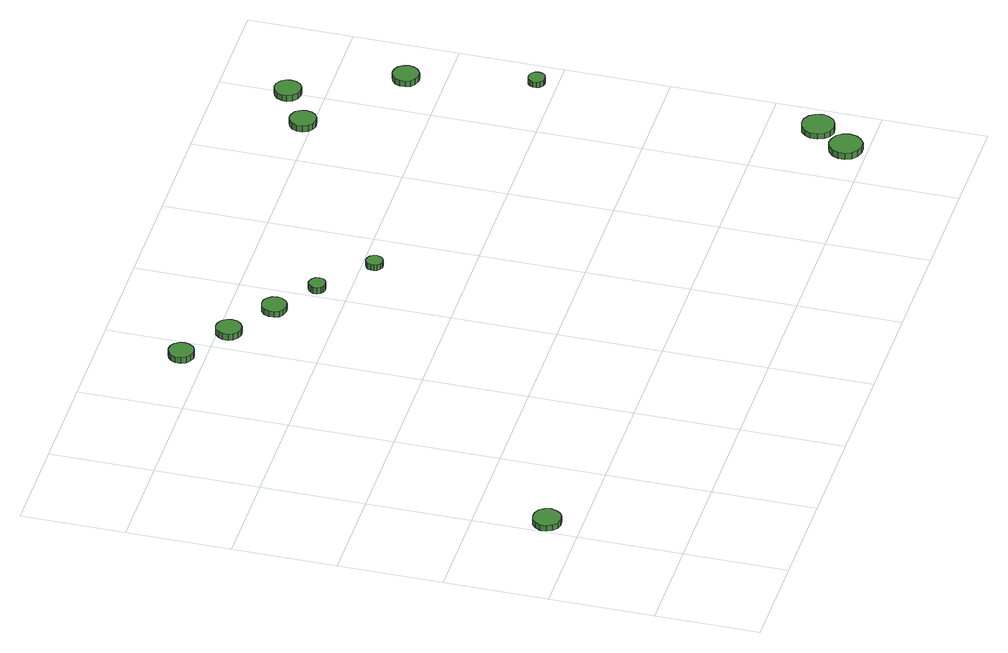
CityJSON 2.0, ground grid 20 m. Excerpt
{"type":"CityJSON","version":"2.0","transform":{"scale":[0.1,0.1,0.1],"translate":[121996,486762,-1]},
"CityObjects":{
"tree1":{"type":"SolitaryVegetationObject","attributes":{"function":"something"},"geometry":[{"type":"MultiSurface","lod":"1","boundaries":[[[0,1,2,3,4,5,6,7,8,9,10,11,12,13,14]],[[15,16,17,18,19,20,21,22,23,24,25,26,27,28,29]],[[0,29,28,1]],[[1,28,27,2]],[[2,27,26,3]],[[3,26,25,4]],[[4,25,24,5]],[[5,24,23,6]],[[6,23,22,7]],[[7,22,21,8]],[[8,21,20,9]],[[9,20,19,10]],[[10,19,18,11]],[[11,18,17,12]],[[12,17,16,13]],[[13,16,15,14]],[[14,15,29,0]]]}]},
"tree2":{"type":"SolitaryVegetationObject","attributes":{"function":"something"},"geometry":[{"type":"MultiSurface","lod":"1","boundaries":[[[30,31,32,33,34,35,36,37,38,39,40,41,42,43,44]],[[45,46,47,48,49,50,51,52,53,54,55,56,57,58,59]],[[30,59,58,31]],[[31,58,57,32]],[[32,57,56,33]],[[33,56,55,34]],[[34,55,54,35]],[[35,54,53,36]],[[36,53,52,37]],[[37,52,51,38]],[[38,51,50,39]],[[39,50,49,40]],[[40,49,48,41]],[[41,48,47,42]],[[42,47,46,43]],[[43,46,45,44]],[[44,45,59,30]]]}]},
"tree3":{"type":"SolitaryVegetationObject","attributes":{"function":"something"},"geometry":[{"type":"MultiSurface","lod":"1","boundaries":[[[60,61,62,63,64,65,66,67,68,69,70,71,72,73,74]],[[75,76,77,78,79,80,81,82,83,84,85,86,87,88,89]],[[60,89,88,61]],[[61,88,87,62]],[[62,87,86,63]],[[63,86,85,64]],[[64,85,84,65]],[[65,84,83,66]],[[66,83,82,67]],[[67,82,81,68]],[[68,81,80,69]],[[69,80,79,70]],[[70,79,78,71]],[[71,78,77,72]],[[72,77,76,73]],[[73,76,75,74]],[[74,75,89,60]]]}]},
"tree4":{"type":"SolitaryVegetationObject","attributes":{"function":"something"},"geometry":[{"type":"MultiSurface","lod":"1","boundaries":[[[90,91,92,93,94,95,96,97,98,99,100,101,102,103,104]],[[105,106,107,108,109,110,111,112,113,114,115,116,117,118,119]],[[90,119,118,91]],[[91,118,117,92]],[[92,117,116,93]],[[93,116,115,94]],[[94,115,114,95]],[[95,114,113,96]],[[96,113,112,97]],[[97,112,111,98]],[[98,111,110,99]],[[99,110,109,100]],[[100,109,108,101]],[[101,108,107,102]],[[102,107,106,103]],[[103,106,105,104]],[[104,105,119,90]]]}]},
"tree5":{"type":"SolitaryVegetationObject","attributes":{"function":"something"},"geometry":[{"type":"MultiSurface","lod":"1","boundaries":[[[120,121,122,123,124,125,126,127,128,129,130,131,132,133,134]],[[135,136,137,138,139,140,141,142,143,144,145,146,147,148,149]],[[120,149,148,121]],[[121,148,147,122]],[[122,147,146,123]],[[123,146,145,124]],[[124,145,144,125]],[[125,144,143,126]],[[126,143,142,127]],[[127,142,141,128]],[[128,141,140,129]],[[129,140,139,130]],[[130,139,138,131]],[[131,138,137,132]],[[132,137,136,133]],[[133,136,135,134]],[[134,135,149,120]]]}]},
"tree6":{"type":"SolitaryVegetationObject","attributes":{"function":"something"},"geometry":[{"type":"MultiSurface","lod":"1","boundaries":[[[150,151,152,153,154,155,156,157,158,159,160,161,162,163,164]],[[165,166,167,168,169,170,171,172,173,174,175,176,177,178,179]],[[150,179,178,151]],[[151,178,177,152]],[[152,177,176,153]],[[153,176,175,154]],[[154,175,174,155]],[[155,174,173,156]],[[156,173,172,157]],[[157,172,171,158]],[[158,171,170,159]],[[159,170,169,160]],[[160,169,168,161]],[[161,168,167,162]],[[162,167,166,163]],[[163,166,165,164]],[[164,165,179,150]]]}]},
"tree7":{"type":"SolitaryVegetationObject","attributes":{"function":"something"},"geometry":[{"type":"MultiSurface","lod":"1","boundaries":[[[180,181,182,183,184,185,186,187,188,189,190,191,192,193,194]],[[195,196,197,198,199,200,201,202,203,204,205,206,207,208,209]],[[180,209,208,181]],[[181,208,207,182]],[[182,207,206,183]],[[183,206,205,184]],[[184,205,204,185]],[[185,204,203,186]],[[186,203,202,187]],[[187,202,201,188]],[[188,201,200,189]],[[189,200,199,190]],[[190,199,198,191]],[[191,198,197,192]],[[192,197,196,193]],[[193,196,195,194]],[[194,195,209,180]]]}]},
"tree8":{"type":"SolitaryVegetationObject","attributes":{"function":"something"},"geometry":[{"type":"MultiSurface","lod":"1","boundaries":[[[210,211,212,213,214,215,216,217,218,219,220,221,222,223,224]],[[225,226,227,228,229,230,231,232,233,234,235,236,237,238,239]],[[210,239,238,211]],[[211,238,237,212]],[[212,237,236,213]],[[213,236,235,214]],[[214,235,234,215]],[[215,234,233,216]],[[216,233,232,217]],[[217,232,231,218]],[[218,231,230,219]],[[219,230,229,220]],[[220,229,228,221]],[[221,228,227,222]],[[222,227,226,223]],[[223,226,225,224]],[[224,225,239,210]]]}]},
"tree9":{"type":"SolitaryVegetationObject","attributes":{"function":"something"},"geometry":[{"type":"MultiSurface","lod":"1","boundaries":[[[240,241,242,243,244,245,246,247,248,249,250,251,252,253,254]],[[255,256,257,258,259,260,261,262,263,264,265,266,267,268,269]],[[240,269,268,241]],[[241,268,267,242]],[[242,267,266,243]],[[243,266,265,244]],[[244,265,264,245]],[[245,264,263,246]],[[246,263,262,247]],[[247,262,261,248]],[[248,261,260,249]],[[249,260,259,250]],[[250,259,258,251]],[[251,258,257,252]],[[252,257,256,253]],[[253,256,255,254]],[[254,255,269,240]]]}]},
"tree10":{"type":"SolitaryVegetationObject","attributes":{"function":"something"},"geometry":[{"type":"MultiSurface","lod":"1","boundaries":[[[270,271,272,273,274,275,276,277,278,279,280,281,282,283,284]],[[285,286,287,288,289,290,291,292,293,294,295,296,297,298,299]],[[270,299,298,271]],[[271,298,297,272]],[[272,297,296,273]],[[273,296,295,274]],[[274,295,294,275]],[[275,294,293,276]],[[276,293,292,277]],[[277,292,291,278]],[[278,291,290,279]],[[279,290,289,280]],[[280,289,288,281]],[[281,288,287,282]],[[282,287,286,283]],[[283,286,285,284]],[[284,285,299,270]]]}]},
"tree11":{"type":"SolitaryVegetationObject","attributes":{"function":"something"},"geometry":[{"type":"MultiSurface","lod":"1","boundaries":[[[300,301,302,303,304,305,306,307,308,309,310,311,312,313,314]],[[315,316,317,318,319,320,321,322,323,324,325,326,327,328,329]],[[300,329,328,301]],[[301,328,327,302]],[[302,327,326,303]],[[303,326,325,304]],[[304,325,324,305]],[[305,324,323,306]],[[306,323,322,307]],[[307,322,321,308]],[[308,321,320,309]],[[309,320,319,310]],[[310,319,318,311]],[[311,318,317,312]],[[312,317,316,313]],[[313,316,315,314]],[[314,315,329,300]]]}]},
"tree12":{"type":"SolitaryVegetationObject","attributes":{"function":"something"},"geometry":[{"type":"MultiSurface","lod":"1","boundaries":[[[330,331,332,333,334,335,336,337,338,339,340,341,342,343,344]],[[345,346,347,348,349,350,351,352,353,354,355,356,357,358,359]],[[330,359,358,331]],[[331,358,357,332]],[[332,357,356,333]],[[333,356,355,334]],[[334,355,354,335]],[[335,354,353,336]],[[336,353,352,337]],[[337,352,351,338]],[[338,351,350,339]],[[339,350,349,340]],[[340,349,348,341]],[[341,348,347,342]],[[342,347,346,343]],[[343,346,345,344]],[[344,345,359,330]]]}]}
},
"vertices":[
[59,266,19],[56,277,19],[50,286,19],[40,291,19],[29,292,19],[18,289,19],[10,281,19],[5,271,19],[5,260,19],[10,250,19],[18,242,19],[29,239,19],[40,240,19],[50,246,19],[56,255,19],[56,255,7],[50,246,7],[40,240,7],[29,239,7],[18,242,7],[10,250,7],[5,260,7],[5,271,7],[10,281,7],[18,289,7],[29,292,7],[40,291,7],[50,286,7],[56,277,7],[59,266,7],
[366,1041,33],[364,1051,33],[358,1059,33],[350,1064,33],[340,1065,33],[330,1062,33],[323,1055,33],[319,1046,33],[319,1036,33],[323,1027,33],[330,1021,33],[340,1017,33],[350,1019,33],[358,1023,33],[364,1032,33],[364,1032,20],[358,1023,20],[350,1019,20],[340,1017,20],[330,1021,20],[323,1027,20],[319,1036,20],[319,1046,20],[323,1055,20],[330,1062,20],[340,1065,20],[350,1064,20],[358,1059,20],[364,1051,20],[366,1041,20],
[458,976,33],[456,986,33],[450,994,33],[442,999,33],[432,1000,33],[422,997,33],[415,990,33],[411,981,33],[411,971,33],[415,962,33],[422,955,33],[432,952,33],[442,953,33],[450,958,33],[456,966,33],[456,966,20],[450,958,20],[442,953,20],[432,952,20],[422,955,20],[415,962,20],[411,971,20],[411,981,20],[415,990,20],[422,997,20],[432,1000,20],[442,999,20],[450,994,20],[456,986,20],[458,976,20],
[549,914,32],[547,924,32],[541,932,32],[533,937,32],[523,938,32],[513,935,32],[506,928,32],[502,919,32],[502,909,32],[506,900,32],[513,894,32],[523,891,32],[533,892,32],[541,897,32],[547,905,32],[547,905,20],[541,897,20],[533,892,20],[523,891,20],[513,894,20],[506,900,20],[502,909,20],[502,919,20],[506,928,20],[513,935,20],[523,938,20],[533,937,20],[541,932,20],[547,924,20],[549,914,20],
[626,856,32],[625,863,32],[621,868,32],[615,871,32],[608,872,32],[602,870,32],[597,865,32],[594,859,32],[594,853,32],[597,846,32],[602,842,32],[608,840,32],[615,841,32],[621,844,32],[625,849,32],[625,849,19],[621,844,19],[615,841,19],[608,840,19],[602,842,19],[597,846,19],[594,853,19],[594,859,19],[597,865,19],[602,870,19],[608,872,19],[615,871,19],[621,868,19],[625,863,19],[626,856,19],
[720,773,33],[718,779,33],[714,785,33],[709,788,33],[702,789,33],[696,786,33],[691,782,33],[689,776,33],[689,770,33],[691,764,33],[696,759,33],[702,757,33],[709,758,33],[714,761,33],[718,767,33],[718,767,21],[714,761,21],[709,758,21],[702,757,21],[696,759,21],[691,764,21],[689,770,21],[689,776,21],[691,782,21],[696,786,21],[702,789,21],[709,788,21],[714,785,21],[718,779,21],[720,773,21],
[1313,37,30],[1310,50,30],[1303,60,30],[1292,66,30],[1279,68,30],[1267,64,30],[1257,55,30],[1252,43,30],[1252,31,30],[1257,19,30],[1267,10,30],[1279,6,30],[1292,7,30],[1303,14,30],[1310,24,30],[1310,24,17],[1303,14,17],[1292,7,17],[1279,6,17],[1267,10,17],[1257,19,17],[1252,31,17],[1252,43,17],[1257,55,17],[1267,64,17],[1279,68,17],[1292,66,17],[1303,60,17],[1310,50,17],[1313,37,17],
[1358,101,31],[1355,114,31],[1348,124,31],[1336,131,31],[1324,132,31],[1311,128,31],[1302,119,31],[1297,108,31],[1297,95,31],[1302,83,31],[1311,74,31],[1324,70,31],[1336,72,31],[1348,78,31],[1355,89,31],[1355,89,19],[1348,78,19],[1336,72,19],[1324,70,19],[1311,74,19],[1302,83,19],[1297,95,19],[1297,108,19],[1302,119,19],[1311,128,19],[1324,132,19],[1336,131,19],[1348,124,19],[1355,114,19],[1358,101,19],
[1122,1014,33],[1120,1024,33],[1114,1033,33],[1105,1038,33],[1095,1039,33],[1085,1036,33],[1077,1029,33],[1073,1019,33],[1073,1009,33],[1077,999,33],[1085,992,33],[1095,989,33],[1105,990,33],[1114,995,33],[1120,1004,33],[1120,1004,20],[1114,995,20],[1105,990,20],[1095,989,20],[1085,992,20],[1077,999,20],[1073,1009,20],[1073,1019,20],[1077,1029,20],[1085,1036,20],[1095,1039,20],[1105,1038,20],[1114,1033,20],[1120,1024,20],[1122,1014,20],
[1208,1066,32],[1206,1076,32],[1200,1084,32],[1191,1090,32],[1181,1091,32],[1171,1087,32],[1163,1080,32],[1159,1071,32],[1159,1061,32],[1163,1051,32],[1171,1044,32],[1181,1041,32],[1191,1042,32],[1200,1047,32],[1206,1056,32],[1206,1056,19],[1200,1047,19],[1191,1042,19],[1181,1041,19],[1171,1044,19],[1163,1051,19],[1159,1061,19],[1159,1071,19],[1163,1080,19],[1171,1087,19],[1181,1091,19],[1191,1090,19],[1200,1084,19],[1206,1076,19],[1208,1066,19],
[1341,633,38],[1340,640,38],[1336,645,38],[1330,648,38],[1323,649,38],[1317,647,38],[1312,642,38],[1309,636,38],[1309,630,38],[1312,624,38],[1317,619,38],[1323,617,38],[1330,618,38],[1336,621,38],[1340,627,38],[1340,627,26],[1336,621,26],[1330,618,26],[1323,617,26],[1317,619,26],[1312,624,26],[1309,630,26],[1309,636,26],[1312,642,26],[1317,647,26],[1323,649,26],[1330,648,26],[1336,645,26],[1340,640,26],[1341,633,26],
[1303,868,35],[1301,878,35],[1295,887,35],[1286,892,35],[1276,893,35],[1266,890,35],[1258,883,35],[1254,873,35],[1254,863,35],[1258,853,35],[1266,847,35],[1276,843,35],[1286,844,35],[1295,850,35],[1301,858,35],[1301,858,23],[1295,850,23],[1286,844,23],[1276,843,23],[1266,847,23],[1258,853,23],[1254,863,23],[1254,873,23],[1258,883,23],[1266,890,23],[1276,893,23],[1286,892,23],[1295,887,23],[1301,878,23],[1303,868,23]
]}
